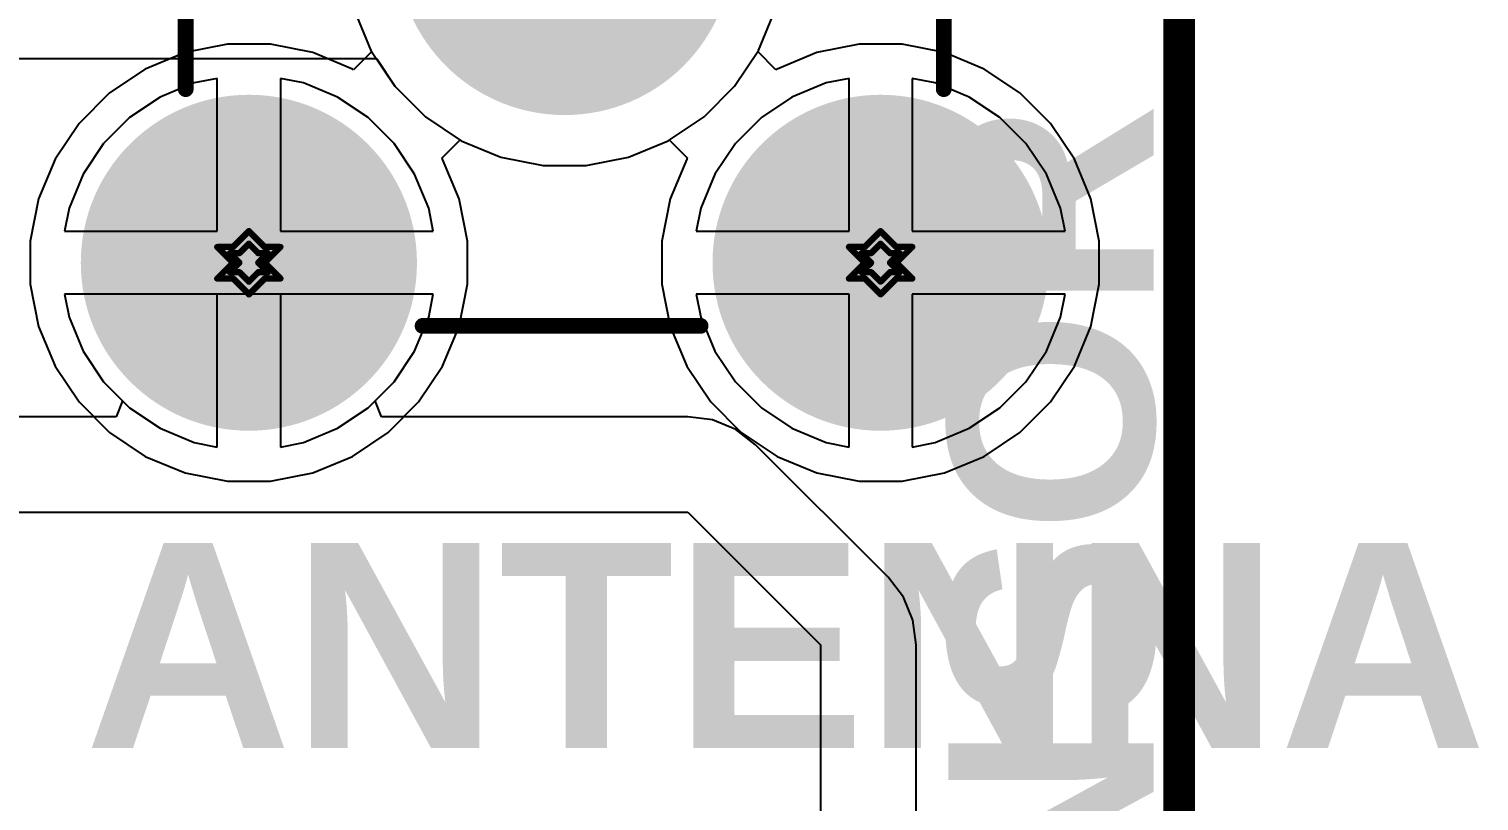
# Model space of a CAD drawing. Header units: inches. Extents: x -3 to 5437, y -3 to 5435.
# Drawn here: x 192.97 to 204.63, y 84.77 to 90.98 of the extents above; entities that cross this region are included whole.
import ezdxf

# ---------------------------------------------------------------- set-up
doc = ezdxf.new("R2010")
doc.units = ezdxf.units.IN
for name, color, linetype in [('Board Outline', 216, 'Continuous'), ('Bottom Layer', 5, 'Continuous'), ('Bottom Solder', 6, 'Continuous'), ('Drill Drawing', 1, 'Continuous'), ('GND', 16, 'Continuous'), ('Multi-Layer', 9, 'Continuous'), ('Pad Holes', 156, 'Continuous'), ('PWR', 76, 'Continuous'), ('Top Layer', 1, 'Continuous'), ('Top Overlay', 2, 'Continuous'), ('Top Solder', 216, 'Continuous')]:
    doc.layers.add(name, color=color, linetype=linetype)
doc.styles.add('Arial_Bold', font='', dxfattribs={"height": 0.2})
doc.styles.get('Arial_Bold').set_extended_font_data('Arial', bold=True)

# ---------------------------------------------------------------- blocks, each defined once
blk = doc.blocks.new('HJ_SMA508__274')
at = {"layer": 'Bottom Layer'}
h = blk.add_hatch(color=5, dxfattribs=at)
edge = h.paths.add_edge_path()
edge.add_arc((-2.54, 2.54), 1.25, 0, 360)
h = blk.add_hatch(color=5, dxfattribs=at)
edge = h.paths.add_edge_path()
edge.add_arc((2.54, 2.54), 1.25, 0, 360)
h = blk.add_hatch(color=5, dxfattribs=at)
edge = h.paths.add_edge_path()
edge.add_arc((0, 0), 1.25, 0, 360)
h = blk.add_hatch(color=5, dxfattribs=at)
edge = h.paths.add_edge_path()
edge.add_arc((-2.54, -2.54), 1.25, 0, 360)
h = blk.add_hatch(color=5, dxfattribs=at)
edge = h.paths.add_edge_path()
edge.add_arc((2.54, -2.54), 1.25, 0, 360)
at = {"layer": 'Bottom Solder'}
h = blk.add_hatch(color=6, dxfattribs=at)
edge = h.paths.add_edge_path()
edge.add_arc((-2.54, 2.54), 1.3516, 0, 360)
h = blk.add_hatch(color=6, dxfattribs=at)
edge = h.paths.add_edge_path()
edge.add_arc((2.54, 2.54), 1.3516, 0, 360)
h = blk.add_hatch(color=6, dxfattribs=at)
edge = h.paths.add_edge_path()
edge.add_arc((0, 0), 1.3516, 0, 360)
h = blk.add_hatch(color=6, dxfattribs=at)
edge = h.paths.add_edge_path()
edge.add_arc((-2.54, -2.54), 1.3516, 0, 360)
h = blk.add_hatch(color=6, dxfattribs=at)
edge = h.paths.add_edge_path()
edge.add_arc((2.54, -2.54), 1.3516, 0, 360)
at = {"layer": 'GND'}
h = blk.add_hatch(color=16, dxfattribs=at)
edge = h.paths.add_edge_path()
edge.add_arc((-2.54, 2.54), 1.25, 0, 360)
h = blk.add_hatch(color=16, dxfattribs=at)
edge = h.paths.add_edge_path()
edge.add_arc((2.54, 2.54), 1.25, 0, 360)
h = blk.add_hatch(color=16, dxfattribs=at)
edge = h.paths.add_edge_path()
edge.add_arc((0, 0), 1.25, 0, 360)
h = blk.add_hatch(color=16, dxfattribs=at)
edge = h.paths.add_edge_path()
edge.add_arc((-2.54, -2.54), 1.25, 0, 360)
h = blk.add_hatch(color=16, dxfattribs=at)
edge = h.paths.add_edge_path()
edge.add_arc((2.54, -2.54), 1.25, 0, 360)
at = {"layer": 'Multi-Layer'}
h = blk.add_hatch(color=9, dxfattribs=at)
edge = h.paths.add_edge_path()
edge.add_arc((-2.54, 2.54), 1.25, 0, 360)
h = blk.add_hatch(color=9, dxfattribs=at)
edge = h.paths.add_edge_path()
edge.add_arc((2.54, 2.54), 1.25, 0, 360)
h = blk.add_hatch(color=9, dxfattribs=at)
edge = h.paths.add_edge_path()
edge.add_arc((0, 0), 1.25, 0, 360)
h = blk.add_hatch(color=9, dxfattribs=at)
edge = h.paths.add_edge_path()
edge.add_arc((-2.54, -2.54), 1.25, 0, 360)
h = blk.add_hatch(color=9, dxfattribs=at)
edge = h.paths.add_edge_path()
edge.add_arc((2.54, -2.54), 1.25, 0, 360)
at = {"layer": 'Pad Holes'}
h = blk.add_hatch(color=7, dxfattribs=at)
edge = h.paths.add_edge_path()
edge.add_arc((-2.54, 2.54), 0.75, 0, 360)
h = blk.add_hatch(color=7, dxfattribs=at)
edge = h.paths.add_edge_path()
edge.add_arc((2.54, 2.54), 0.75, 0, 360)
h = blk.add_hatch(color=7, dxfattribs=at)
edge = h.paths.add_edge_path()
edge.add_arc((0, 0), 0.7, 0, 360)
h = blk.add_hatch(color=7, dxfattribs=at)
edge = h.paths.add_edge_path()
edge.add_arc((-2.54, -2.54), 0.75, 0, 360)
h = blk.add_hatch(color=7, dxfattribs=at)
edge = h.paths.add_edge_path()
edge.add_arc((2.54, -2.54), 0.75, 0, 360)
at = {"layer": 'PWR'}
h = blk.add_hatch(color=76, dxfattribs=at)
edge = h.paths.add_edge_path()
edge.add_arc((-2.54, 2.54), 1.25, 0, 360)
h = blk.add_hatch(color=76, dxfattribs=at)
edge = h.paths.add_edge_path()
edge.add_arc((2.54, 2.54), 1.25, 0, 360)
h = blk.add_hatch(color=76, dxfattribs=at)
edge = h.paths.add_edge_path()
edge.add_arc((0, 0), 1.25, 0, 360)
h = blk.add_hatch(color=76, dxfattribs=at)
edge = h.paths.add_edge_path()
edge.add_arc((-2.54, -2.54), 1.25, 0, 360)
h = blk.add_hatch(color=76, dxfattribs=at)
edge = h.paths.add_edge_path()
edge.add_arc((2.54, -2.54), 1.25, 0, 360)
at = {"layer": 'Top Layer'}
h = blk.add_hatch(color=1, dxfattribs=at)
edge = h.paths.add_edge_path()
edge.add_arc((-2.54, 2.54), 1.25, 0, 360)
h = blk.add_hatch(color=1, dxfattribs=at)
edge = h.paths.add_edge_path()
edge.add_arc((2.54, 2.54), 1.25, 0, 360)
h = blk.add_hatch(color=1, dxfattribs=at)
edge = h.paths.add_edge_path()
edge.add_arc((0, 0), 1.25, 0, 360)
h = blk.add_hatch(color=1, dxfattribs=at)
edge = h.paths.add_edge_path()
edge.add_arc((-2.54, -2.54), 1.25, 0, 360)
h = blk.add_hatch(color=1, dxfattribs=at)
edge = h.paths.add_edge_path()
edge.add_arc((2.54, -2.54), 1.25, 0, 360)
at = {"layer": 'Top Solder'}
h = blk.add_hatch(color=216, dxfattribs=at)
edge = h.paths.add_edge_path()
edge.add_arc((-2.54, 2.54), 1.3516, 0, 360)
h = blk.add_hatch(color=216, dxfattribs=at)
edge = h.paths.add_edge_path()
edge.add_arc((2.54, 2.54), 1.3516, 0, 360)
h = blk.add_hatch(color=216, dxfattribs=at)
edge = h.paths.add_edge_path()
edge.add_arc((0, 0), 1.3516, 0, 360)
h = blk.add_hatch(color=216, dxfattribs=at)
edge = h.paths.add_edge_path()
edge.add_arc((-2.54, -2.54), 1.3516, 0, 360)
h = blk.add_hatch(color=216, dxfattribs=at)
edge = h.paths.add_edge_path()
edge.add_arc((2.54, -2.54), 1.3516, 0, 360)
at = {"layer": 'Top Overlay'}
for points in [[(1.143, 3.048, 0.127, 0.127, 0), (-1.0922, 3.048, 0.127, 0.127, 0)], [(-3.048, -1.143, 0.127, 0.127, 0), (-3.048, 1.0922, 0.127, 0.127, 0)], [(3.048, -1.143, 0.127, 0.127, 0), (3.048, 1.0922, 0.127, 0.127, 0)], [(1.143, -3.048, 0.127, 0.127, 0), (-1.0922, -3.048, 0.127, 0.127, 0)]]:
    blk.add_lwpolyline(points, format="xyseb", dxfattribs=at)
for points in [[(-1.12395, 3.048, 0.0635, 0.0635, 1), (-1.06045, 3.048, 0.0635, 0.0635, 1)], [(1.11125, 3.048, 0.0635, 0.0635, 1), (1.17475, 3.048, 0.0635, 0.0635, 1)], [(-3.07975, 1.0922, 0.0635, 0.0635, 1), (-3.01625, 1.0922, 0.0635, 0.0635, 1)], [(3.01625, 1.0922, 0.0635, 0.0635, 1), (3.07975, 1.0922, 0.0635, 0.0635, 1)], [(-3.07975, -1.143, 0.0635, 0.0635, 1), (-3.01625, -1.143, 0.0635, 0.0635, 1)], [(3.01625, -1.143, 0.0635, 0.0635, 1), (3.07975, -1.143, 0.0635, 0.0635, 1)], [(-1.12395, -3.048, 0.0635, 0.0635, 1), (-1.06045, -3.048, 0.0635, 0.0635, 1)], [(1.11125, -3.048, 0.0635, 0.0635, 1), (1.17475, -3.048, 0.0635, 0.0635, 1)]]:
    blk.add_lwpolyline(points, format="xyseb", close=True, dxfattribs=at)

msp = doc.modelspace()

# ---------------------------------------------------------------- linework, layer by layer
at = {"layer": 'Board Outline'}
msp.add_lwpolyline([(202.223, -2.78, 0.254, 0.254, 0), (202.223, 121.22, 0.254, 0.254, 0)], format="xyseb", dxfattribs=at)
at = {"layer": 'Bottom Layer'}
for p, q in [((202.223, 117.664), (202.223, 0.766)), ((195.591, 91.132), (195.724, 90.812)), ((198.84, 90.812), (198.972, 91.132)), ((195.724, 90.812), (195.916, 90.524)), ((198.647, 90.524), (198.84, 90.812)), ((194.303, 90.551), (194.029, 90.437)), ((194.488, 90.587), (194.303, 90.551)), ((194.488, 89.358), (194.488, 90.587)), ((195.181, 90.551), (194.996, 90.587)), ((194.996, 90.587), (194.996, 89.358)), ((195.454, 90.437), (195.181, 90.551)), ((195.916, 90.524), (196.161, 90.279)), ((198.402, 90.279), (198.647, 90.524)), ((199.383, 90.551), (199.109, 90.437)), ((199.568, 90.587), (199.383, 90.551)), ((199.568, 89.358), (199.568, 90.587)), ((200.261, 90.551), (200.076, 90.587)), ((200.076, 90.587), (200.076, 89.358)), ((200.534, 90.437), (200.261, 90.551)), ((194.029, 90.437), (193.783, 90.273)), ((195.701, 90.273), (195.454, 90.437)), ((199.109, 90.437), (198.863, 90.273)), ((200.781, 90.273), (200.534, 90.437)), ((193.783, 90.273), (193.574, 90.063)), ((195.91, 90.063), (195.701, 90.273)), ((196.161, 90.279), (196.449, 90.086)), ((198.115, 90.086), (198.402, 90.279)), ((198.863, 90.273), (198.654, 90.063)), ((200.99, 90.063), (200.781, 90.273)), ((193.574, 90.063), (193.409, 89.817)), ((196.075, 89.817), (195.91, 90.063)), ((196.449, 90.086), (196.769, 89.954)), ((197.795, 89.954), (198.115, 90.086)), ((198.654, 90.063), (198.489, 89.817)), ((201.155, 89.817), (200.99, 90.063)), ((196.769, 89.954), (197.109, 89.886)), ((197.455, 89.886), (197.795, 89.954)), ((193.409, 89.817), (193.296, 89.543)), ((196.188, 89.543), (196.075, 89.817)), ((197.109, 89.886), (197.455, 89.886)), ((198.489, 89.817), (198.376, 89.543)), ((201.268, 89.543), (201.155, 89.817)), ((193.296, 89.543), (193.259, 89.358)), ((196.225, 89.358), (196.188, 89.543)), ((198.376, 89.543), (198.339, 89.358)), ((201.305, 89.358), (201.268, 89.543)), ((193.259, 89.358), (194.488, 89.358)), ((194.996, 89.358), (196.225, 89.358)), ((198.339, 89.358), (199.568, 89.358)), ((200.076, 89.358), (201.305, 89.358)), ((194.742, 88.85), (193.259, 88.85)), ((193.259, 88.85), (193.296, 88.666)), ((196.225, 88.85), (194.742, 88.85)), ((196.188, 88.666), (196.225, 88.85)), ((199.568, 88.85), (198.339, 88.85)), ((198.339, 88.85), (198.376, 88.666)), ((199.568, 87.621), (199.568, 88.85)), ((201.305, 88.85), (200.076, 88.85)), ((200.076, 88.85), (200.076, 87.621)), ((201.268, 88.666), (201.305, 88.85)), ((193.296, 88.666), (193.409, 88.392)), ((196.075, 88.392), (196.188, 88.666)), ((198.376, 88.666), (198.489, 88.392)), ((201.155, 88.392), (201.268, 88.666)), ((193.409, 88.392), (193.574, 88.146)), ((195.91, 88.146), (196.075, 88.392)), ((198.489, 88.392), (198.654, 88.146)), ((200.99, 88.146), (201.155, 88.392)), ((193.574, 88.146), (193.727, 87.992)), ((195.757, 87.992), (195.91, 88.146)), ((198.654, 88.146), (198.863, 87.936)), ((200.781, 87.936), (200.99, 88.146)), ((193.727, 87.992), (193.674, 87.865)), ((195.809, 87.865), (195.757, 87.992)), ((198.863, 87.936), (199.109, 87.772)), ((200.534, 87.772), (200.781, 87.936)), ((193.674, 87.865), (153.314, 87.865)), ((198.272, 87.865), (195.809, 87.865)), ((198.471, 87.839), (198.272, 87.865)), ((198.657, 87.762), (198.471, 87.839)), ((198.816, 87.64), (198.657, 87.762)), ((199.109, 87.772), (199.383, 87.658)), ((200.261, 87.658), (200.534, 87.772)), ((199.883, 86.573), (198.816, 87.64)), ((199.383, 87.658), (199.568, 87.621)), ((200.076, 87.621), (200.261, 87.658)), ((153.314, 87.097), (198.272, 87.097)), ((198.272, 87.097), (199.339, 86.03)), ((200.005, 86.414), (199.883, 86.573)), ((200.082, 86.229), (200.005, 86.414)), ((200.108, 86.03), (200.082, 86.229)), ((199.339, 86.03), (199.339, 13.437)), ((200.108, 13.437), (200.108, 86.03)), ((200.108, 86.03), (200.108, 86.03))]:
    msp.add_line(p, q, dxfattribs=at)
at = {"layer": 'Drill Drawing'}
for points in [[(194.615, 89.231, 0.0508, 0.0508, 0), (194.742, 89.358, 0.0508, 0.0508, 0)], [(194.742, 89.358, 0.0508, 0.0508, 0), (194.869, 89.231, 0.0508, 0.0508, 0)], [(199.695, 89.231, 0.0508, 0.0508, 0), (199.822, 89.358, 0.0508, 0.0508, 0)], [(199.822, 89.358, 0.0508, 0.0508, 0), (199.949, 89.231, 0.0508, 0.0508, 0)], [(194.488, 89.231, 0.0508, 0.0508, 0), (194.615, 89.104, 0.0508, 0.0508, 0)], [(194.488, 89.231, 0.0508, 0.0508, 0), (194.615, 89.231, 0.0508, 0.0508, 0)], [(194.589, 89.181, 0.0508, 0.0508, 0), (194.666, 89.104, 0.0508, 0.0508, 0)], [(194.589, 89.181, 0.0508, 0.0508, 0), (194.666, 89.181, 0.0508, 0.0508, 0)], [(194.666, 89.181, 0.0508, 0.0508, 0), (194.742, 89.257, 0.0508, 0.0508, 0)], [(194.742, 89.257, 0.0508, 0.0508, 0), (194.818, 89.181, 0.0508, 0.0508, 0)], [(194.818, 89.181, 0.0508, 0.0508, 0), (194.894, 89.181, 0.0508, 0.0508, 0)], [(194.818, 89.104, 0.0508, 0.0508, 0), (194.894, 89.181, 0.0508, 0.0508, 0)], [(194.869, 89.231, 0.0508, 0.0508, 0), (194.996, 89.231, 0.0508, 0.0508, 0)], [(194.869, 89.104, 0.0508, 0.0508, 0), (194.996, 89.231, 0.0508, 0.0508, 0)], [(199.568, 89.231, 0.0508, 0.0508, 0), (199.695, 89.104, 0.0508, 0.0508, 0)], [(199.568, 89.231, 0.0508, 0.0508, 0), (199.695, 89.231, 0.0508, 0.0508, 0)], [(199.669, 89.181, 0.0508, 0.0508, 0), (199.746, 89.104, 0.0508, 0.0508, 0)], [(199.669, 89.181, 0.0508, 0.0508, 0), (199.746, 89.181, 0.0508, 0.0508, 0)], [(199.746, 89.181, 0.0508, 0.0508, 0), (199.822, 89.257, 0.0508, 0.0508, 0)], [(199.822, 89.257, 0.0508, 0.0508, 0), (199.898, 89.181, 0.0508, 0.0508, 0)], [(199.898, 89.181, 0.0508, 0.0508, 0), (199.974, 89.181, 0.0508, 0.0508, 0)], [(199.898, 89.104, 0.0508, 0.0508, 0), (199.974, 89.181, 0.0508, 0.0508, 0)], [(199.949, 89.231, 0.0508, 0.0508, 0), (200.076, 89.231, 0.0508, 0.0508, 0)], [(199.949, 89.104, 0.0508, 0.0508, 0), (200.076, 89.231, 0.0508, 0.0508, 0)], [(194.488, 88.977, 0.0508, 0.0508, 0), (194.615, 89.104, 0.0508, 0.0508, 0)], [(194.589, 89.028, 0.0508, 0.0508, 0), (194.666, 89.104, 0.0508, 0.0508, 0)], [(194.818, 89.104, 0.0508, 0.0508, 0), (194.894, 89.028, 0.0508, 0.0508, 0)], [(194.869, 89.104, 0.0508, 0.0508, 0), (194.996, 88.977, 0.0508, 0.0508, 0)], [(199.568, 88.977, 0.0508, 0.0508, 0), (199.695, 89.104, 0.0508, 0.0508, 0)], [(199.669, 89.028, 0.0508, 0.0508, 0), (199.746, 89.104, 0.0508, 0.0508, 0)], [(199.898, 89.104, 0.0508, 0.0508, 0), (199.974, 89.028, 0.0508, 0.0508, 0)], [(199.949, 89.104, 0.0508, 0.0508, 0), (200.076, 88.977, 0.0508, 0.0508, 0)], [(194.488, 88.977, 0.0508, 0.0508, 0), (194.615, 88.977, 0.0508, 0.0508, 0)], [(194.589, 89.028, 0.0508, 0.0508, 0), (194.666, 89.028, 0.0508, 0.0508, 0)], [(194.615, 88.977, 0.0508, 0.0508, 0), (194.742, 88.85, 0.0508, 0.0508, 0)], [(194.666, 89.028, 0.0508, 0.0508, 0), (194.742, 88.952, 0.0508, 0.0508, 0)], [(194.742, 88.952, 0.0508, 0.0508, 0), (194.818, 89.028, 0.0508, 0.0508, 0)], [(194.742, 88.85, 0.0508, 0.0508, 0), (194.869, 88.977, 0.0508, 0.0508, 0)], [(194.818, 89.028, 0.0508, 0.0508, 0), (194.894, 89.028, 0.0508, 0.0508, 0)], [(194.869, 88.977, 0.0508, 0.0508, 0), (194.996, 88.977, 0.0508, 0.0508, 0)], [(199.568, 88.977, 0.0508, 0.0508, 0), (199.695, 88.977, 0.0508, 0.0508, 0)], [(199.669, 89.028, 0.0508, 0.0508, 0), (199.746, 89.028, 0.0508, 0.0508, 0)], [(199.695, 88.977, 0.0508, 0.0508, 0), (199.822, 88.85, 0.0508, 0.0508, 0)], [(199.746, 89.028, 0.0508, 0.0508, 0), (199.822, 88.952, 0.0508, 0.0508, 0)], [(199.822, 88.952, 0.0508, 0.0508, 0), (199.898, 89.028, 0.0508, 0.0508, 0)], [(199.822, 88.85, 0.0508, 0.0508, 0), (199.949, 88.977, 0.0508, 0.0508, 0)], [(199.898, 89.028, 0.0508, 0.0508, 0), (199.974, 89.028, 0.0508, 0.0508, 0)], [(199.949, 88.977, 0.0508, 0.0508, 0), (200.076, 88.977, 0.0508, 0.0508, 0)]]:
    msp.add_lwpolyline(points, format="xyseb", dxfattribs=at)
for points in [[(194.729, 89.358, 0.0254, 0.0254, 1), (194.755, 89.358, 0.0254, 0.0254, 1)], [(194.729, 89.358, 0.0254, 0.0254, 1), (194.755, 89.358, 0.0254, 0.0254, 1)], [(199.809, 89.358, 0.0254, 0.0254, 1), (199.834, 89.358, 0.0254, 0.0254, 1)], [(199.809, 89.358, 0.0254, 0.0254, 1), (199.834, 89.358, 0.0254, 0.0254, 1)], [(194.475, 89.231, 0.0254, 0.0254, 1), (194.5, 89.231, 0.0254, 0.0254, 1)], [(194.475, 89.231, 0.0254, 0.0254, 1), (194.5, 89.231, 0.0254, 0.0254, 1)], [(194.577, 89.181, 0.0254, 0.0254, 1), (194.602, 89.181, 0.0254, 0.0254, 1)], [(194.577, 89.181, 0.0254, 0.0254, 1), (194.602, 89.181, 0.0254, 0.0254, 1)], [(194.602, 89.231, 0.0254, 0.0254, 1), (194.627, 89.231, 0.0254, 0.0254, 1)], [(194.602, 89.231, 0.0254, 0.0254, 1), (194.627, 89.231, 0.0254, 0.0254, 1)], [(194.653, 89.181, 0.0254, 0.0254, 1), (194.678, 89.181, 0.0254, 0.0254, 1)], [(194.653, 89.181, 0.0254, 0.0254, 1), (194.678, 89.181, 0.0254, 0.0254, 1)], [(194.729, 89.257, 0.0254, 0.0254, 1), (194.755, 89.257, 0.0254, 0.0254, 1)], [(194.729, 89.257, 0.0254, 0.0254, 1), (194.755, 89.257, 0.0254, 0.0254, 1)], [(194.805, 89.181, 0.0254, 0.0254, 1), (194.831, 89.181, 0.0254, 0.0254, 1)], [(194.805, 89.181, 0.0254, 0.0254, 1), (194.831, 89.181, 0.0254, 0.0254, 1)], [(194.856, 89.231, 0.0254, 0.0254, 1), (194.881, 89.231, 0.0254, 0.0254, 1)], [(194.856, 89.231, 0.0254, 0.0254, 1), (194.881, 89.231, 0.0254, 0.0254, 1)], [(194.881, 89.181, 0.0254, 0.0254, 1), (194.907, 89.181, 0.0254, 0.0254, 1)], [(194.881, 89.181, 0.0254, 0.0254, 1), (194.907, 89.181, 0.0254, 0.0254, 1)], [(194.983, 89.231, 0.0254, 0.0254, 1), (195.008, 89.231, 0.0254, 0.0254, 1)], [(194.983, 89.231, 0.0254, 0.0254, 1), (195.008, 89.231, 0.0254, 0.0254, 1)], [(199.555, 89.231, 0.0254, 0.0254, 1), (199.581, 89.231, 0.0254, 0.0254, 1)], [(199.555, 89.231, 0.0254, 0.0254, 1), (199.581, 89.231, 0.0254, 0.0254, 1)], [(199.657, 89.181, 0.0254, 0.0254, 1), (199.682, 89.181, 0.0254, 0.0254, 1)], [(199.657, 89.181, 0.0254, 0.0254, 1), (199.682, 89.181, 0.0254, 0.0254, 1)], [(199.682, 89.231, 0.0254, 0.0254, 1), (199.708, 89.231, 0.0254, 0.0254, 1)], [(199.682, 89.231, 0.0254, 0.0254, 1), (199.708, 89.231, 0.0254, 0.0254, 1)], [(199.733, 89.181, 0.0254, 0.0254, 1), (199.758, 89.181, 0.0254, 0.0254, 1)], [(199.733, 89.181, 0.0254, 0.0254, 1), (199.758, 89.181, 0.0254, 0.0254, 1)], [(199.809, 89.257, 0.0254, 0.0254, 1), (199.834, 89.257, 0.0254, 0.0254, 1)], [(199.809, 89.257, 0.0254, 0.0254, 1), (199.834, 89.257, 0.0254, 0.0254, 1)], [(199.885, 89.181, 0.0254, 0.0254, 1), (199.911, 89.181, 0.0254, 0.0254, 1)], [(199.885, 89.181, 0.0254, 0.0254, 1), (199.911, 89.181, 0.0254, 0.0254, 1)], [(199.936, 89.231, 0.0254, 0.0254, 1), (199.962, 89.231, 0.0254, 0.0254, 1)], [(199.936, 89.231, 0.0254, 0.0254, 1), (199.962, 89.231, 0.0254, 0.0254, 1)], [(199.962, 89.181, 0.0254, 0.0254, 1), (199.987, 89.181, 0.0254, 0.0254, 1)], [(199.962, 89.181, 0.0254, 0.0254, 1), (199.987, 89.181, 0.0254, 0.0254, 1)], [(200.063, 89.231, 0.0254, 0.0254, 1), (200.089, 89.231, 0.0254, 0.0254, 1)], [(200.063, 89.231, 0.0254, 0.0254, 1), (200.089, 89.231, 0.0254, 0.0254, 1)], [(194.602, 89.104, 0.0254, 0.0254, 1), (194.627, 89.104, 0.0254, 0.0254, 1)], [(194.602, 89.104, 0.0254, 0.0254, 1), (194.627, 89.104, 0.0254, 0.0254, 1)], [(194.653, 89.104, 0.0254, 0.0254, 1), (194.678, 89.104, 0.0254, 0.0254, 1)], [(194.653, 89.104, 0.0254, 0.0254, 1), (194.678, 89.104, 0.0254, 0.0254, 1)], [(194.805, 89.104, 0.0254, 0.0254, 1), (194.831, 89.104, 0.0254, 0.0254, 1)], [(194.805, 89.104, 0.0254, 0.0254, 1), (194.831, 89.104, 0.0254, 0.0254, 1)], [(194.856, 89.104, 0.0254, 0.0254, 1), (194.881, 89.104, 0.0254, 0.0254, 1)], [(194.856, 89.104, 0.0254, 0.0254, 1), (194.881, 89.104, 0.0254, 0.0254, 1)], [(199.682, 89.104, 0.0254, 0.0254, 1), (199.708, 89.104, 0.0254, 0.0254, 1)], [(199.682, 89.104, 0.0254, 0.0254, 1), (199.708, 89.104, 0.0254, 0.0254, 1)], [(199.733, 89.104, 0.0254, 0.0254, 1), (199.758, 89.104, 0.0254, 0.0254, 1)], [(199.733, 89.104, 0.0254, 0.0254, 1), (199.758, 89.104, 0.0254, 0.0254, 1)], [(199.885, 89.104, 0.0254, 0.0254, 1), (199.911, 89.104, 0.0254, 0.0254, 1)], [(199.885, 89.104, 0.0254, 0.0254, 1), (199.911, 89.104, 0.0254, 0.0254, 1)], [(199.936, 89.104, 0.0254, 0.0254, 1), (199.962, 89.104, 0.0254, 0.0254, 1)], [(199.936, 89.104, 0.0254, 0.0254, 1), (199.962, 89.104, 0.0254, 0.0254, 1)], [(194.475, 88.977, 0.0254, 0.0254, 1), (194.5, 88.977, 0.0254, 0.0254, 1)], [(194.475, 88.977, 0.0254, 0.0254, 1), (194.5, 88.977, 0.0254, 0.0254, 1)], [(194.577, 89.028, 0.0254, 0.0254, 1), (194.602, 89.028, 0.0254, 0.0254, 1)], [(194.577, 89.028, 0.0254, 0.0254, 1), (194.602, 89.028, 0.0254, 0.0254, 1)], [(194.602, 88.977, 0.0254, 0.0254, 1), (194.627, 88.977, 0.0254, 0.0254, 1)], [(194.602, 88.977, 0.0254, 0.0254, 1), (194.627, 88.977, 0.0254, 0.0254, 1)], [(194.653, 89.028, 0.0254, 0.0254, 1), (194.678, 89.028, 0.0254, 0.0254, 1)], [(194.653, 89.028, 0.0254, 0.0254, 1), (194.678, 89.028, 0.0254, 0.0254, 1)], [(194.729, 88.952, 0.0254, 0.0254, 1), (194.755, 88.952, 0.0254, 0.0254, 1)], [(194.729, 88.952, 0.0254, 0.0254, 1), (194.755, 88.952, 0.0254, 0.0254, 1)], [(194.805, 89.028, 0.0254, 0.0254, 1), (194.831, 89.028, 0.0254, 0.0254, 1)], [(194.805, 89.028, 0.0254, 0.0254, 1), (194.831, 89.028, 0.0254, 0.0254, 1)], [(194.856, 88.977, 0.0254, 0.0254, 1), (194.881, 88.977, 0.0254, 0.0254, 1)], [(194.856, 88.977, 0.0254, 0.0254, 1), (194.881, 88.977, 0.0254, 0.0254, 1)], [(194.881, 89.028, 0.0254, 0.0254, 1), (194.907, 89.028, 0.0254, 0.0254, 1)], [(194.881, 89.028, 0.0254, 0.0254, 1), (194.907, 89.028, 0.0254, 0.0254, 1)], [(194.983, 88.977, 0.0254, 0.0254, 1), (195.008, 88.977, 0.0254, 0.0254, 1)], [(194.983, 88.977, 0.0254, 0.0254, 1), (195.008, 88.977, 0.0254, 0.0254, 1)], [(199.555, 88.977, 0.0254, 0.0254, 1), (199.581, 88.977, 0.0254, 0.0254, 1)], [(199.555, 88.977, 0.0254, 0.0254, 1), (199.581, 88.977, 0.0254, 0.0254, 1)], [(199.657, 89.028, 0.0254, 0.0254, 1), (199.682, 89.028, 0.0254, 0.0254, 1)], [(199.657, 89.028, 0.0254, 0.0254, 1), (199.682, 89.028, 0.0254, 0.0254, 1)], [(199.682, 88.977, 0.0254, 0.0254, 1), (199.708, 88.977, 0.0254, 0.0254, 1)], [(199.682, 88.977, 0.0254, 0.0254, 1), (199.708, 88.977, 0.0254, 0.0254, 1)], [(199.733, 89.028, 0.0254, 0.0254, 1), (199.758, 89.028, 0.0254, 0.0254, 1)], [(199.733, 89.028, 0.0254, 0.0254, 1), (199.758, 89.028, 0.0254, 0.0254, 1)], [(199.809, 88.952, 0.0254, 0.0254, 1), (199.834, 88.952, 0.0254, 0.0254, 1)], [(199.809, 88.952, 0.0254, 0.0254, 1), (199.834, 88.952, 0.0254, 0.0254, 1)], [(199.885, 89.028, 0.0254, 0.0254, 1), (199.911, 89.028, 0.0254, 0.0254, 1)], [(199.885, 89.028, 0.0254, 0.0254, 1), (199.911, 89.028, 0.0254, 0.0254, 1)], [(199.936, 88.977, 0.0254, 0.0254, 1), (199.962, 88.977, 0.0254, 0.0254, 1)], [(199.936, 88.977, 0.0254, 0.0254, 1), (199.962, 88.977, 0.0254, 0.0254, 1)], [(199.962, 89.028, 0.0254, 0.0254, 1), (199.987, 89.028, 0.0254, 0.0254, 1)], [(199.962, 89.028, 0.0254, 0.0254, 1), (199.987, 89.028, 0.0254, 0.0254, 1)], [(200.063, 88.977, 0.0254, 0.0254, 1), (200.089, 88.977, 0.0254, 0.0254, 1)], [(200.063, 88.977, 0.0254, 0.0254, 1), (200.089, 88.977, 0.0254, 0.0254, 1)], [(194.729, 88.85, 0.0254, 0.0254, 1), (194.755, 88.85, 0.0254, 0.0254, 1)], [(194.729, 88.85, 0.0254, 0.0254, 1), (194.755, 88.85, 0.0254, 0.0254, 1)], [(199.809, 88.85, 0.0254, 0.0254, 1), (199.834, 88.85, 0.0254, 0.0254, 1)], [(199.809, 88.85, 0.0254, 0.0254, 1), (199.834, 88.85, 0.0254, 0.0254, 1)]]:
    msp.add_lwpolyline(points, format="xyseb", close=True, dxfattribs=at)
at = {"layer": 'GND'}
for p, q in [((202.223, 117.418), (202.223, 1.012)), ((195.591, 91.132), (195.724, 90.812)), ((198.84, 90.812), (198.972, 91.132)), ((195.724, 90.812), (195.916, 90.524)), ((198.647, 90.524), (198.84, 90.812)), ((194.303, 90.551), (194.029, 90.437)), ((194.488, 90.587), (194.303, 90.551)), ((194.488, 89.358), (194.488, 90.587)), ((195.181, 90.551), (194.996, 90.587)), ((194.996, 90.587), (194.996, 89.358)), ((195.454, 90.437), (195.181, 90.551)), ((195.916, 90.524), (196.161, 90.279)), ((198.402, 90.279), (198.647, 90.524)), ((199.383, 90.551), (199.109, 90.437)), ((199.568, 90.587), (199.383, 90.551)), ((199.568, 89.358), (199.568, 90.587)), ((200.261, 90.551), (200.076, 90.587)), ((200.076, 90.587), (200.076, 89.358)), ((200.534, 90.437), (200.261, 90.551)), ((194.029, 90.437), (193.783, 90.273)), ((195.701, 90.273), (195.454, 90.437)), ((199.109, 90.437), (198.863, 90.273)), ((200.781, 90.273), (200.534, 90.437)), ((193.783, 90.273), (193.574, 90.063)), ((195.91, 90.063), (195.701, 90.273)), ((196.161, 90.279), (196.449, 90.086)), ((198.115, 90.086), (198.402, 90.279)), ((198.863, 90.273), (198.654, 90.063)), ((200.99, 90.063), (200.781, 90.273)), ((193.574, 90.063), (193.409, 89.817)), ((196.075, 89.817), (195.91, 90.063)), ((196.449, 90.086), (196.769, 89.954)), ((197.795, 89.954), (198.115, 90.086)), ((198.654, 90.063), (198.489, 89.817)), ((201.155, 89.817), (200.99, 90.063)), ((196.769, 89.954), (197.109, 89.886)), ((197.455, 89.886), (197.795, 89.954)), ((193.409, 89.817), (193.296, 89.543)), ((196.188, 89.543), (196.075, 89.817)), ((197.109, 89.886), (197.455, 89.886)), ((198.489, 89.817), (198.376, 89.543)), ((201.268, 89.543), (201.155, 89.817)), ((193.296, 89.543), (193.259, 89.358)), ((196.225, 89.358), (196.188, 89.543)), ((198.376, 89.543), (198.339, 89.358)), ((201.305, 89.358), (201.268, 89.543)), ((193.259, 89.358), (194.488, 89.358)), ((194.996, 89.358), (196.225, 89.358)), ((198.339, 89.358), (199.568, 89.358)), ((200.076, 89.358), (201.305, 89.358)), ((194.488, 88.85), (193.259, 88.85)), ((193.259, 88.85), (193.296, 88.666)), ((194.488, 87.621), (194.488, 88.85)), ((196.225, 88.85), (194.996, 88.85)), ((194.996, 88.85), (194.996, 87.621)), ((196.188, 88.666), (196.225, 88.85)), ((199.568, 88.85), (198.339, 88.85)), ((198.339, 88.85), (198.376, 88.666)), ((199.568, 87.621), (199.568, 88.85)), ((201.305, 88.85), (200.076, 88.85)), ((200.076, 88.85), (200.076, 87.621)), ((201.268, 88.666), (201.305, 88.85)), ((193.296, 88.666), (193.409, 88.392)), ((196.075, 88.392), (196.188, 88.666)), ((198.376, 88.666), (198.489, 88.392)), ((201.155, 88.392), (201.268, 88.666)), ((193.409, 88.392), (193.574, 88.146)), ((195.91, 88.146), (196.075, 88.392)), ((198.489, 88.392), (198.654, 88.146)), ((200.99, 88.146), (201.155, 88.392)), ((193.574, 88.146), (193.783, 87.936)), ((195.701, 87.936), (195.91, 88.146)), ((198.654, 88.146), (198.863, 87.936)), ((200.781, 87.936), (200.99, 88.146)), ((193.783, 87.936), (194.029, 87.772)), ((195.454, 87.772), (195.701, 87.936)), ((198.863, 87.936), (199.109, 87.772)), ((200.534, 87.772), (200.781, 87.936)), ((194.029, 87.772), (194.303, 87.658)), ((195.181, 87.658), (195.454, 87.772)), ((199.109, 87.772), (199.383, 87.658)), ((200.261, 87.658), (200.534, 87.772)), ((194.303, 87.658), (194.488, 87.621)), ((194.996, 87.621), (195.181, 87.658)), ((199.383, 87.658), (199.568, 87.621)), ((200.076, 87.621), (200.261, 87.658))]:
    msp.add_line(p, q, dxfattribs=at)
at = {"layer": 'PWR'}
for p, q in [((202.223, 116.83), (202.223, 1.603)), ((195.591, 91.132), (195.724, 90.812)), ((198.84, 90.812), (198.972, 91.132)), ((194.569, 90.862), (194.229, 90.795)), ((194.915, 90.862), (194.569, 90.862)), ((195.255, 90.795), (194.915, 90.862)), ((199.649, 90.862), (199.309, 90.795)), ((199.995, 90.862), (199.649, 90.862)), ((200.335, 90.795), (199.995, 90.862)), ((194.229, 90.795), (193.909, 90.662)), ((195.575, 90.662), (195.255, 90.795)), ((195.73, 90.803), (195.583, 90.657)), ((195.724, 90.812), (195.73, 90.803)), ((198.834, 90.803), (198.84, 90.812)), ((198.98, 90.657), (198.834, 90.803)), ((199.309, 90.795), (198.989, 90.662)), ((200.655, 90.662), (200.335, 90.795)), ((193.909, 90.662), (193.621, 90.47)), ((195.583, 90.657), (195.575, 90.662)), ((198.989, 90.662), (198.98, 90.657)), ((200.942, 90.47), (200.655, 90.662)), ((193.621, 90.47), (193.376, 90.225)), ((201.187, 90.225), (200.942, 90.47)), ((193.376, 90.225), (193.184, 89.937)), ((201.38, 89.937), (201.187, 90.225)), ((196.294, 89.946), (196.44, 90.092)), ((196.44, 90.092), (196.449, 90.086)), ((196.449, 90.086), (196.769, 89.954)), ((197.795, 89.954), (198.115, 90.086)), ((198.115, 90.086), (198.123, 90.092)), ((198.123, 90.092), (198.27, 89.946)), ((193.184, 89.937), (193.051, 89.617)), ((196.3, 89.937), (196.294, 89.946)), ((196.432, 89.617), (196.3, 89.937)), ((196.769, 89.954), (197.109, 89.886)), ((197.455, 89.886), (197.795, 89.954)), ((198.264, 89.937), (198.131, 89.617)), ((198.27, 89.946), (198.264, 89.937)), ((201.512, 89.617), (201.38, 89.937)), ((197.109, 89.886), (197.455, 89.886)), ((193.051, 89.617), (192.984, 89.278)), ((196.5, 89.278), (196.432, 89.617)), ((198.131, 89.617), (198.064, 89.278)), ((201.58, 89.278), (201.512, 89.617)), ((192.984, 89.278), (192.984, 88.931)), ((196.5, 88.931), (196.5, 89.278)), ((198.064, 89.278), (198.064, 88.931)), ((201.58, 88.931), (201.58, 89.278)), ((192.984, 88.931), (193.051, 88.592)), ((196.432, 88.592), (196.5, 88.931)), ((198.064, 88.931), (198.131, 88.592)), ((201.512, 88.592), (201.58, 88.931)), ((193.051, 88.592), (193.184, 88.272)), ((196.3, 88.272), (196.432, 88.592)), ((198.131, 88.592), (198.264, 88.272)), ((201.38, 88.272), (201.512, 88.592)), ((193.184, 88.272), (193.376, 87.984)), ((196.107, 87.984), (196.3, 88.272)), ((198.264, 88.272), (198.456, 87.984)), ((201.187, 87.984), (201.38, 88.272)), ((193.376, 87.984), (193.621, 87.739)), ((195.862, 87.739), (196.107, 87.984)), ((198.456, 87.984), (198.701, 87.739)), ((200.942, 87.739), (201.187, 87.984)), ((193.621, 87.739), (193.909, 87.546)), ((195.575, 87.546), (195.862, 87.739)), ((198.701, 87.739), (198.989, 87.546)), ((200.655, 87.546), (200.942, 87.739)), ((193.909, 87.546), (194.229, 87.414)), ((195.255, 87.414), (195.575, 87.546)), ((198.989, 87.546), (199.309, 87.414)), ((200.335, 87.414), (200.655, 87.546)), ((194.229, 87.414), (194.569, 87.346)), ((194.569, 87.346), (194.915, 87.346)), ((194.915, 87.346), (195.255, 87.414)), ((199.309, 87.414), (199.649, 87.346)), ((199.649, 87.346), (199.995, 87.346)), ((199.995, 87.346), (200.335, 87.414))]:
    msp.add_line(p, q, dxfattribs=at)
at = {"layer": 'Top Layer'}
for p, q in [((202.223, 117.664), (202.223, 0.766)), ((198.84, 90.812), (198.972, 91.132)), ((186.839, 90.748), (195.767, 90.748)), ((195.767, 90.748), (195.916, 90.524)), ((198.647, 90.524), (198.84, 90.812)), ((194.303, 90.551), (194.029, 90.437)), ((194.488, 90.587), (194.303, 90.551)), ((194.488, 89.358), (194.488, 90.587)), ((195.181, 90.551), (194.996, 90.587)), ((194.996, 90.587), (194.996, 89.358)), ((195.454, 90.437), (195.181, 90.551)), ((195.916, 90.524), (196.161, 90.279)), ((198.402, 90.279), (198.647, 90.524)), ((199.383, 90.551), (199.109, 90.437)), ((199.568, 90.587), (199.383, 90.551)), ((199.568, 89.358), (199.568, 90.587)), ((200.261, 90.551), (200.076, 90.587)), ((200.076, 90.587), (200.076, 89.358)), ((200.534, 90.437), (200.261, 90.551)), ((194.029, 90.437), (193.783, 90.273)), ((195.701, 90.273), (195.454, 90.437)), ((199.109, 90.437), (198.863, 90.273)), ((200.781, 90.273), (200.534, 90.437)), ((193.783, 90.273), (193.574, 90.063)), ((195.91, 90.063), (195.701, 90.273)), ((196.161, 90.279), (196.449, 90.086)), ((198.115, 90.086), (198.402, 90.279)), ((198.863, 90.273), (198.654, 90.063)), ((200.99, 90.063), (200.781, 90.273)), ((193.574, 90.063), (193.409, 89.817)), ((196.075, 89.817), (195.91, 90.063)), ((196.449, 90.086), (196.769, 89.954)), ((197.795, 89.954), (198.115, 90.086)), ((198.654, 90.063), (198.489, 89.817)), ((201.155, 89.817), (200.99, 90.063)), ((196.769, 89.954), (197.109, 89.886)), ((197.455, 89.886), (197.795, 89.954)), ((193.409, 89.817), (193.296, 89.543)), ((196.188, 89.543), (196.075, 89.817)), ((197.109, 89.886), (197.455, 89.886)), ((198.489, 89.817), (198.376, 89.543)), ((201.268, 89.543), (201.155, 89.817)), ((193.296, 89.543), (193.259, 89.358)), ((196.225, 89.358), (196.188, 89.543)), ((198.376, 89.543), (198.339, 89.358)), ((201.305, 89.358), (201.268, 89.543)), ((193.259, 89.358), (194.488, 89.358)), ((194.996, 89.358), (196.225, 89.358)), ((198.339, 89.358), (199.568, 89.358)), ((200.076, 89.358), (201.305, 89.358)), ((194.488, 88.85), (193.259, 88.85)), ((193.259, 88.85), (193.296, 88.666)), ((194.488, 87.621), (194.488, 88.85)), ((196.225, 88.85), (194.996, 88.85)), ((194.996, 88.85), (194.996, 87.621)), ((196.188, 88.666), (196.225, 88.85)), ((199.568, 88.85), (198.339, 88.85)), ((198.339, 88.85), (198.376, 88.666)), ((199.568, 87.621), (199.568, 88.85)), ((201.305, 88.85), (200.076, 88.85)), ((200.076, 88.85), (200.076, 87.621)), ((201.268, 88.666), (201.305, 88.85)), ((193.296, 88.666), (193.409, 88.392)), ((196.075, 88.392), (196.188, 88.666)), ((198.376, 88.666), (198.489, 88.392)), ((201.155, 88.392), (201.268, 88.666)), ((193.409, 88.392), (193.574, 88.146)), ((195.91, 88.146), (196.075, 88.392)), ((198.489, 88.392), (198.654, 88.146)), ((200.99, 88.146), (201.155, 88.392)), ((193.574, 88.146), (193.783, 87.936)), ((195.701, 87.936), (195.91, 88.146)), ((198.654, 88.146), (198.863, 87.936)), ((200.781, 87.936), (200.99, 88.146)), ((193.783, 87.936), (194.029, 87.772)), ((195.454, 87.772), (195.701, 87.936)), ((198.863, 87.936), (199.109, 87.772)), ((200.534, 87.772), (200.781, 87.936)), ((194.029, 87.772), (194.303, 87.658)), ((195.181, 87.658), (195.454, 87.772)), ((199.109, 87.772), (199.383, 87.658)), ((200.261, 87.658), (200.534, 87.772)), ((194.303, 87.658), (194.488, 87.621)), ((194.996, 87.621), (195.181, 87.658)), ((199.383, 87.658), (199.568, 87.621)), ((200.076, 87.621), (200.261, 87.658))]:
    msp.add_line(p, q, dxfattribs=at)

# ---------------------------------------------------------------- block references
at = {"rotation": 270}
msp.add_blockref('HJ_SMA508__274', (197.282, 91.644), dxfattribs=at)

# ---------------------------------------------------------------- texts
at = {"layer": 'Top Overlay', "style": 'Arial_Bold'}
for s, rotation, p in [('LEVEL SENSOR', 90, (202.018, 72.578)), ('ANTENNA', 360, (193.421, 85.199))]:
    msp.add_text(s, height=1.651, rotation=rotation, dxfattribs=at).set_placement(p)

doc.saveas('drawing.dxf')
